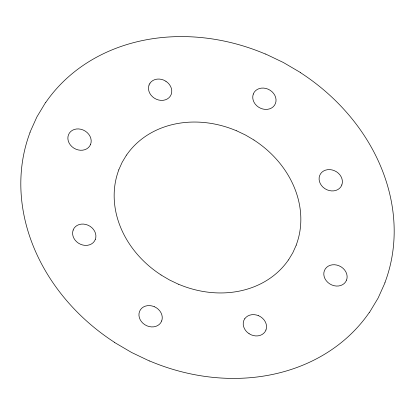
<?xml version="1.0" encoding="UTF-8"?>
<svg xmlns="http://www.w3.org/2000/svg" width="415" height="415" viewBox="0 0 415 415"><rect width="100%" height="100%" fill="white"/><g stroke="black" fill="none" stroke-linecap="round" stroke-linejoin="round"><path stroke-width="0.62" d="M29.994 132.25L36.873 116.952L45.51 102.598M90.626 144.296L89.656 146.147A12.056 10.214 28.8 0 1 75.904 149.182L73.72 148.031A12.056 10.209 28.8 0 1 68.444 134.891L69.404 133.033A12.056 10.209 28.8 0 1 83.156 130.004L85.334 131.156A12.056 10.214 28.8 0 1 90.615 144.296M73.149 230.019L74.119 228.162A12.056 10.214 28.8 0 1 87.881 225.158L90.05 226.284A12.056 10.214 28.8 0 1 95.326 239.439M149.021 85.008L149.991 83.156M118.747 169.875L122.186 162.229L126.508 155.049M95.341 239.424L94.371 241.276A12.056 10.214 28.8 0 1 80.619 244.311L78.435 243.159A12.056 10.214 28.8 0 1 73.18 230.029M253.29 94.034L254.26 92.177A12.051 10.209 28.8 0 1 268.007 89.147L270.191 90.299A12.051 10.209 28.8 0 1 275.461 103.454L274.507 105.291A12.051 10.209 28.8 0 1 260.76 108.32L258.576 107.169A12.051 10.209 28.8 0 1 253.321 94.044M161.694 320.956L160.724 322.808A12.056 10.214 28.8 0 1 146.972 325.837L144.788 324.686A12.051 10.209 28.8 0 1 139.513 311.551L140.472 309.694A12.051 10.209 28.8 0 1 154.209 306.68M296.248 245.125L292.814 252.771L288.492 259.951M265.974 329.972L265.003 331.824A12.051 10.209 28.8 0 1 251.257 334.858L249.073 333.707M341.846 184.96L340.876 186.817A12.051 10.209 28.8 0 1 327.129 189.847L324.945 188.695A12.056 10.214 28.8 0 1 319.664 175.555L320.624 173.703A12.056 10.214 28.8 0 1 334.371 170.684L336.56 171.82A12.056 10.214 28.8 0 1 341.81 184.966M346.561 280.094L345.591 281.946A12.051 10.209 28.8 0 1 331.844 284.981L329.66 283.829A12.056 10.214 28.8 0 1 324.38 270.689L325.344 268.832A12.056 10.214 28.8 0 1 339.086 265.818L341.275 266.954A12.051 10.209 28.8 0 1 346.556 280.094M385.006 282.75L378.127 298.043L369.49 312.402M244.751 318.71L243.781 320.567A12.051 10.209 28.8 0 0 249.099 333.712M265.533 53.992L283.367 62.499L300.424 72.506M236.514 130.746L245.431 135L253.959 140M258.509 315.675L260.687 316.832A12.051 10.209 28.8 0 1 265.953 329.992M178.481 284.254L169.564 280.001L161.036 274.995M154.224 306.654L156.403 307.811A12.056 10.214 28.8 0 1 161.679 320.966M149.473 361.009L131.633 352.501L114.582 342.494M165.922 81.273L163.743 80.116A12.056 10.214 28.8 0 0 150.012 83.187M369.392 312.339A192.851 163.37 28.8 0 1 149.504 360.92M300.367 72.584A192.851 163.365 28.8 0 1 384.897 282.708M45.603 102.655A192.851 163.37 28.8 0 1 265.496 54.08M114.633 342.417A192.851 163.37 28.8 0 1 30.098 132.292M288.446 259.92A96.425 81.682 28.8 0 1 178.502 284.208M253.933 140.042A96.425 81.682 28.8 0 1 296.196 245.104M126.554 155.08A96.425 81.682 28.8 0 1 236.498 130.787M161.062 274.958A96.42 81.682 28.8 0 1 118.799 169.896M149.052 85.018A12.056 10.214 28.8 0 0 154.333 98.153L156.486 99.304A12.056 10.214 28.8 0 0 170.238 96.264L171.213 94.413A12.056 10.214 28.8 0 0 165.912 81.293M244.772 318.746A12.051 10.209 28.8 0 1 258.514 315.711"/></g></svg>
